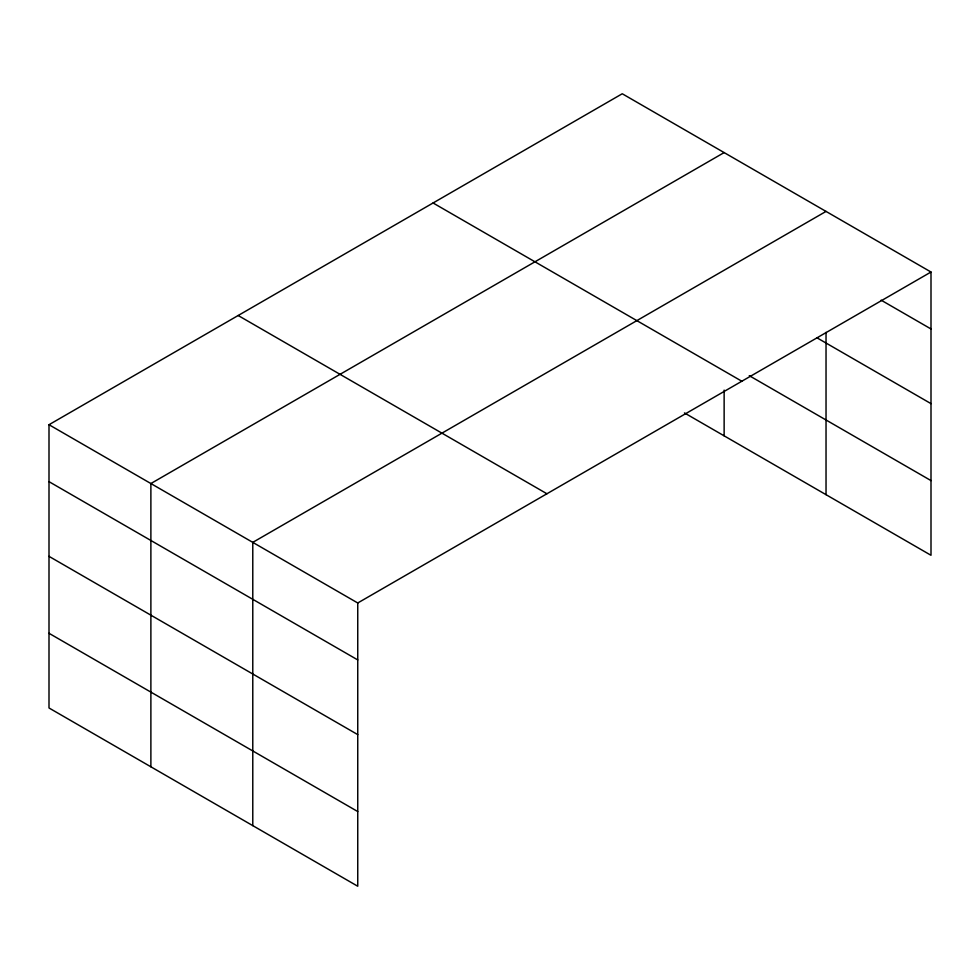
<?xml version="1.0" encoding="UTF-8"?>
<svg xmlns="http://www.w3.org/2000/svg" width="980" height="980" viewBox="0 0 980 980"><rect width="100%" height="100%" fill="white"/><g stroke="black" fill="none" stroke-linecap="round" stroke-linejoin="round"><path stroke-width="1.47" d="M49 424.72L357.749 602.982L357.749 886.239L49 707.977L49 424.72L622.251 93.762L931 272.024L931 555.28L684.444 412.923M724.134 152.586L150.883 483.544L150.883 766.801M826.03 211.411L252.779 542.369L252.779 825.626M357.749 602.982L931 272.024M881.13 300.162L931 328.962M816.757 337.684L931 403.638M749.271 375.671L931 480.592M433.074 202.982L741.823 381.232M238.177 315.511L546.926 493.761M49 481.658L357.749 659.92M49 556.346L357.749 734.608M49 633.288L357.749 811.55M826.03 332.367L826.03 494.667M724.134 390.113L724.134 435.843"/></g></svg>
